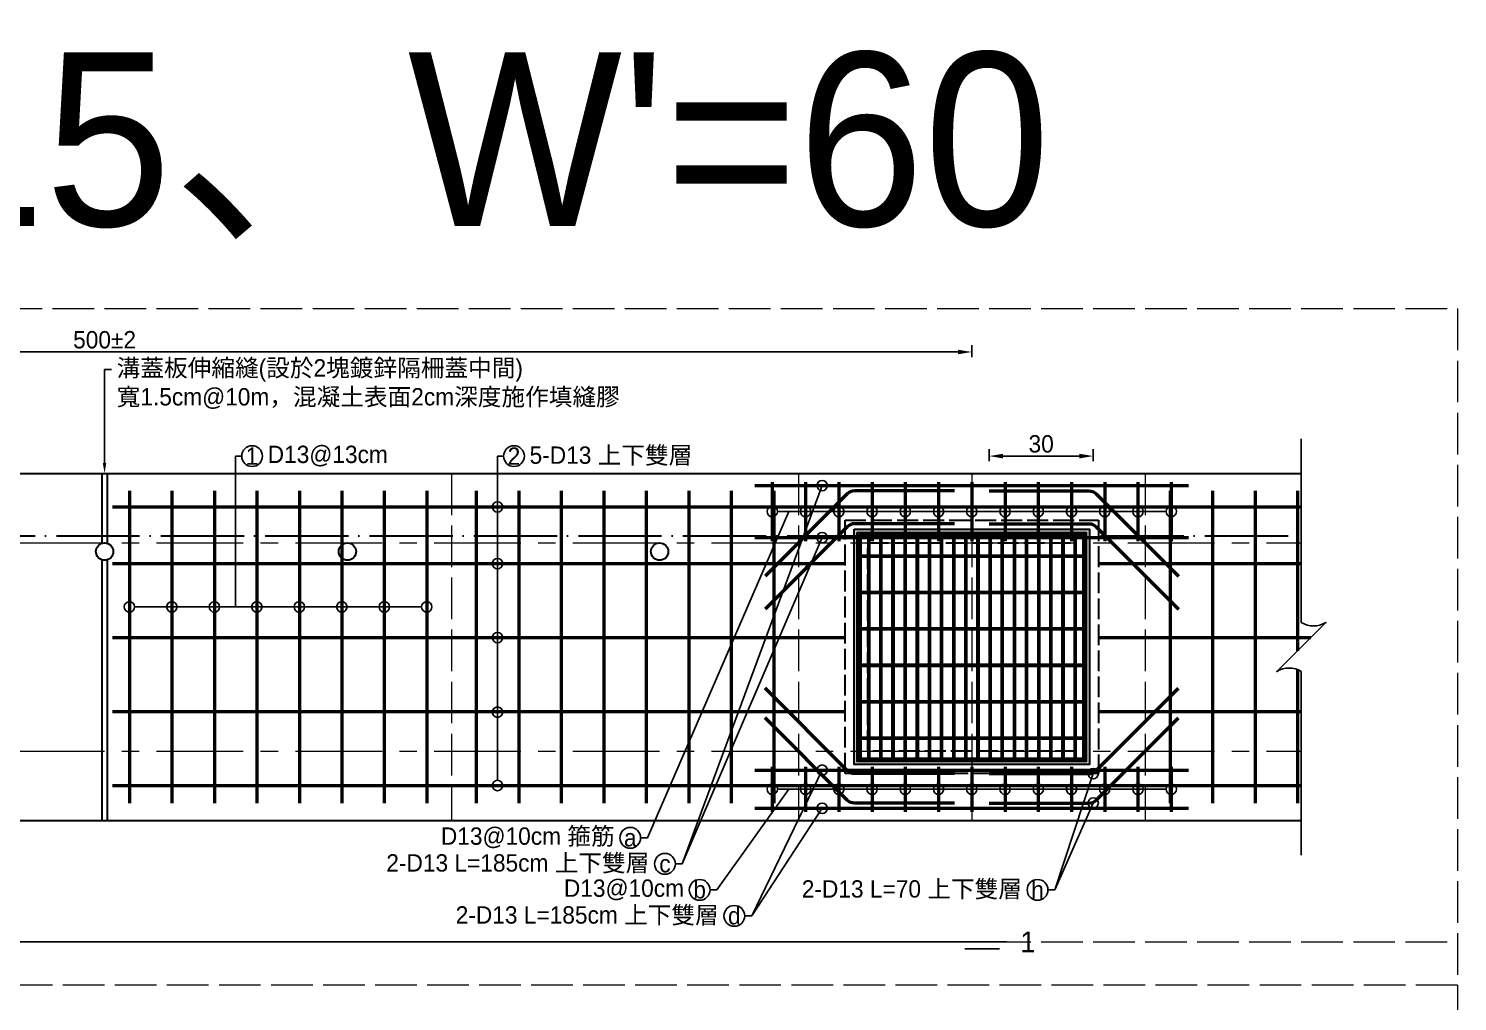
# Model space of a CAD drawing. Extents: x -2931 to 4779, y -2120 to 304.
# Drawn here: x -602.8 to -190.9, y -1657.1 to -1376.8 of the extents above; entities that cross this region are included whole.
import ezdxf
from ezdxf import colors
from ezdxf.entities.mleader import LeaderData, LeaderLine
from ezdxf.math import Vec2, Vec3

# ---------------------------------------------------------------- set-up
doc = ezdxf.new("R2010")
doc.units = 0
doc.header["$MEASUREMENT"] = 0
for name, pattern in [('ACAD_ISO02W100', [15, 12, -3]), ('ACAD_ISO04W100', [30, 24, -3, 0, -3]), ('CENTERX2', [4, 2.5, -0.5, 0.5, -0.5])]:
    doc.linetypes.add(name, pattern=pattern)
doc.layers.add('一、4.基本-隱藏', color=9, linetype='ACAD_ISO02W100', lineweight=20, plot=False)
doc.layers.add('三、3.文字-註解文字', color=2, linetype='Continuous')
for name, color, linetype, lineweight in [('二、1.繪圖-既有設施', 8, 'Continuous', 20), ('二、2.繪圖-施作項目', 181, 'Continuous', 30), ('二、5.繪圖-鋼筋', 60, 'Continuous', 50), ('二、6.繪圖-其他施作項目', 35, 'Continuous', 30)]:
    doc.layers.add(name, color=color, linetype=linetype, lineweight=lineweight)
doc.styles.add('次圖名(詳圖)', font='MS PGothic.ttf', dxfattribs={"height": 6})
doc.styles.add('註解文字', font='MS PGothic.ttf', dxfattribs={"height": 5})
doc.dimstyles.new('註解文字', dxfattribs={"dimtxt": 5, "dimasz": 4, "dimexe": 2, "dimexo": 2.5, "dimgap": 1, "dimtad": 2, "dimzin": 0, "dimdsep": 46, "dimtxsty": '註解文字', "dimcen": 0.1, "dimclrd": 256, "dimclre": 256, "dimclrt": 256, "dimadec": 0, "dimazin": 0, "dimtfac": 1, "dimtofl": 0, "dimtmove": 0, "dimatfit": 3, "dimfxl": 1.5, "dimfxlon": 1, "dimtolj": 1, "dimtzin": 0, "dimlwd": -1, "dimlwe": -1, "dimarcsym": 1})
pattern_1 = [(45, (-1766.2158, -1341.31), (-2.65165, 2.65165), []), (45, (-1765.332, -1341.31), (-2.65165, 2.65165), []), (45, (-1764.448, -1341.31), (-2.65165, 2.65165), []), (45, (-1763.564, -1341.31), (-2.65165, 2.65165), [])]

# ---------------------------------------------------------------- blocks, each defined once
blk = doc.blocks.new('_None')
blk = doc.blocks.new('_Small')
at = {"color": 0, "linetype": 'ByBlock', "lineweight": -2}
blk.add_circle((0, 0), 0.25, dxfattribs=at)
blk = doc.blocks.new('*D165')
at = {"layer": 'Defpoints', "color": 0, "transparency": 16777216}
for p in [(-830.85, -1469.96), (-830.85, -1514.96), (-330.85, -1514.96)]:
    blk.add_point(p, dxfattribs=at)
at = {"layer": '三、3.文字-註解文字', "transparency": 16777216}
for p, q in [((-830.85, -1471.46), (-830.85, -1467.96)), ((-334.85, -1469.96), (-826.85, -1469.96)), ((-330.85, -1471.46), (-330.85, -1467.96))]:
    blk.add_line(p, q, dxfattribs=at)
for points in [[(-826.85, -1469.3), (-826.85, -1470.63), (-830.85, -1469.96)], [(-334.85, -1469.3), (-334.85, -1470.63), (-330.85, -1469.96)]]:
    blk.add_solid(points, dxfattribs=at)
at = {"layer": '三、3.文字-註解文字', "transparency": 16777216, "insert": (-580.85, -1466.46), "char_height": 5, "attachment_point": 5, "style": '註解文字'}
blk.add_mtext('\\A1;500±2', dxfattribs=at)
blk = doc.blocks.new('*D159')
at = {"layer": 'Defpoints', "color": 0, "linetype": 'Continuous', "transparency": 16777216}
for p in [(-295.85, -1499.96), (-325.85, -1509.96), (-295.85, -1509.96)]:
    blk.add_point(p, dxfattribs=at)
at = {"layer": '三、3.文字-註解文字', "transparency": 16777216}
for p, q in [((-325.85, -1501.46), (-325.85, -1497.96)), ((-295.85, -1501.46), (-295.85, -1497.96)), ((-321.85, -1499.96), (-299.85, -1499.96))]:
    blk.add_line(p, q, dxfattribs=at)
at = {"layer": '三、3.文字-註解文字', "linetype": 'Continuous', "transparency": 16777216}
for points in [[(-321.85, -1499.3), (-321.85, -1500.63), (-325.85, -1499.96)], [(-299.85, -1499.3), (-299.85, -1500.63), (-295.85, -1499.96)]]:
    blk.add_solid(points, dxfattribs=at)
at = {"layer": '三、3.文字-註解文字', "linetype": 'Continuous', "transparency": 16777216, "insert": (-310.85, -1496.46), "char_height": 5, "attachment_point": 5, "style": '註解文字'}
blk.add_mtext('\\A1;30', dxfattribs=at)

msp = doc.modelspace()

# ---------------------------------------------------------------- hatches: boundary and pattern name
at = {"layer": '二、6.繪圖-其他施作項目'}
h = msp.add_hatch(color=256, dxfattribs=at)
h.dxf.hatch_style = 1
h.paths.add_polyline_path([(-364.755, -1588.864), (-296.955, -1588.864), (-296.955, -1521.064), (-364.755, -1521.064)])
h.paths.add_polyline_path([(-363.855, -1521.964), (-297.855, -1521.964), (-297.855, -1587.964), (-363.855, -1587.964)], flags=16)
h = msp.add_hatch(dxfattribs=at)
h.set_pattern_fill('ANSI34', color=256, scale=5)
h.set_pattern_definition(pattern_1)
h.paths.add_polyline_path([(-298.855, -1528.464), (-362.855, -1528.464), (-362.855, -1528.964), (-298.855, -1528.964)])
h = msp.add_hatch(dxfattribs=at)
h.set_pattern_fill('ANSI34', color=256, scale=5)
h.set_pattern_definition(pattern_1)
h.paths.add_polyline_path([(-298.855, -1538.964), (-362.855, -1538.964), (-362.855, -1539.464), (-298.855, -1539.464)])
h = msp.add_hatch(dxfattribs=at)
h.set_pattern_fill('ANSI34', color=256, scale=5)
h.set_pattern_definition(pattern_1)
h.paths.add_polyline_path([(-298.855, -1549.464), (-362.855, -1549.464), (-362.855, -1549.964), (-298.855, -1549.964)])
h = msp.add_hatch(dxfattribs=at)
h.set_pattern_fill('ANSI34', color=256, scale=5)
h.set_pattern_definition(pattern_1)
h.paths.add_polyline_path([(-298.855, -1559.964), (-362.855, -1559.964), (-362.855, -1560.464), (-298.855, -1560.464)])
h = msp.add_hatch(dxfattribs=at)
h.set_pattern_fill('ANSI34', color=256, scale=5)
h.set_pattern_definition(pattern_1)
h.paths.add_polyline_path([(-298.855, -1570.464), (-362.855, -1570.464), (-362.855, -1570.964), (-298.855, -1570.964)])
h = msp.add_hatch(dxfattribs=at)
h.set_pattern_fill('ANSI34', color=256, scale=5)
h.set_pattern_definition(pattern_1)
h.paths.add_polyline_path([(-298.855, -1580.964), (-362.855, -1580.964), (-362.855, -1581.464), (-298.855, -1581.464)])

# ---------------------------------------------------------------- linework, layer by layer
at = {"layer": '一、4.基本-隱藏'}
for points in [[(-970.855, -1457.464), (-190.855, -1457.464), (-190.855, -1964.464), (-970.855, -1964.464)], [(-970.855, -1457.464), (-190.855, -1457.464), (-190.855, -1652.464), (-970.855, -1652.464)]]:
    msp.add_lwpolyline(points, close=True, dxfattribs=at)
for points in [[(-480.855, -1504.964), (-480.855, -1604.964)], [(-380.855, -1504.964), (-380.855, -1604.964)], [(-330.855, -1504.964), (-330.855, -1604.964)], [(-280.855, -1504.964), (-280.855, -1604.964)], [(-970.855, -1639.964), (-190.855, -1639.964)]]:
    msp.add_lwpolyline(points, dxfattribs=at)
at = {"layer": '三、3.文字-註解文字'}
msp.add_lwpolyline([(-235.855, -1614.964), (-235.855, -1562.035, 0.2828427), (-242.926, -1562.035), (-228.784, -1547.893, -0.2828427), (-235.855, -1547.893), (-235.855, -1494.964)], format="xyb", dxfattribs=at)
at = {"layer": '三、3.文字-註解文字', "color": 144}
for points in [[(-274.855, -1515.964), (-386.855, -1515.964)], [(-274.855, -1595.964), (-386.855, -1595.964)]]:
    msp.add_lwpolyline(points, dxfattribs=at)
at = {"layer": '三、3.文字-註解文字'}
for points in [[(-572.205, -1543.415), (-489.465, -1543.415)], [(-840.855, -1639.964), (-320.855, -1639.964)], [(-322.855, -1641.964), (-332.855, -1641.964)]]:
    msp.add_lwpolyline(points, dxfattribs=at)
for centre, radius in [((-538.33, -1499.964), 3), ((-462.83, -1499.964), 3), ((-467.58, -1514.594), 1.5), ((-467.58, -1530.954), 1.5), ((-573.705, -1543.415), 1.5), ((-561.455, -1543.415), 1.5), ((-549.205, -1543.415), 1.5), ((-536.955, -1543.415), 1.5), ((-524.705, -1543.415), 1.5), ((-512.455, -1543.415), 1.5), ((-500.205, -1543.415), 1.5), ((-487.965, -1543.415), 1.5), ((-467.58, -1552.264), 1.5), ((-467.58, -1573.744), 1.5), ((-467.58, -1594.884), 1.5), ((-429.308, -1609.964), 3), ((-419.308, -1617.464), 3), ((-409.308, -1624.964), 3), ((-311.897, -1624.964), 3), ((-399.308, -1632.464), 3)]:
    msp.add_circle(centre, radius, dxfattribs=at)
at = {"layer": '三、3.文字-註解文字', "color": 144}
for centre in [(-388.355, -1515.964), (-378.772, -1515.964), (-369.188, -1515.964), (-359.605, -1515.964), (-350.022, -1515.964), (-340.438, -1515.964), (-330.855, -1515.964), (-321.272, -1515.964), (-311.688, -1515.964), (-302.105, -1515.964), (-292.522, -1515.964), (-282.938, -1515.964), (-273.355, -1515.964), (-388.355, -1595.964), (-378.772, -1595.964), (-369.188, -1595.964), (-359.605, -1595.964), (-350.022, -1595.964), (-340.438, -1595.964), (-330.855, -1595.964), (-321.272, -1595.964), (-311.688, -1595.964), (-302.105, -1595.964), (-292.522, -1595.964), (-282.938, -1595.964), (-273.355, -1595.964)]:
    msp.add_circle(centre, 1.5, dxfattribs=at)
at = {"layer": '二、1.繪圖-既有設施', "linetype": 'CENTERX2', "ltscale": 10}
for points in [[(-925.855, -1524.964), (-235.855, -1524.964)], [(-925.855, -1584.964), (-235.855, -1584.964)]]:
    msp.add_lwpolyline(points, dxfattribs=at)
at = {"layer": '二、2.繪圖-施作項目', "linetype": 'Continuous'}
for points in [[(-925.855, -1504.964), (-235.855, -1504.964)], [(-925.855, -1604.964), (-235.855, -1604.964)]]:
    msp.add_lwpolyline(points, dxfattribs=at)
at = {"layer": '二、2.繪圖-施作項目'}
for points in [[(-581.605, -1504.964), (-581.605, -1525.08)], [(-580.105, -1504.964), (-580.105, -1525.08)], [(-581.605, -1529.849), (-581.605, -1604.964)], [(-580.105, -1529.849), (-580.105, -1604.964)]]:
    msp.add_lwpolyline(points, dxfattribs=at)
at = {"layer": '二、2.繪圖-施作項目', "linetype": 'ACAD_ISO04W100'}
msp.add_lwpolyline([(-925.855, -1522.964), (-235.855, -1522.964)], dxfattribs=at)
at = {"layer": '二、5.繪圖-鋼筋'}
for points in [[(-388.355, -1507.464), (-388.355, -1524.464)], [(-378.772, -1507.464), (-378.772, -1524.464)], [(-369.188, -1507.464), (-369.188, -1524.464)], [(-359.605, -1507.464), (-359.605, -1524.464)], [(-350.022, -1507.464), (-350.022, -1524.464)], [(-340.438, -1507.464), (-340.438, -1524.464)], [(-330.855, -1507.464), (-330.855, -1524.464)], [(-321.272, -1507.464), (-321.272, -1524.464)], [(-311.688, -1507.464), (-311.688, -1524.464)], [(-302.105, -1507.464), (-302.105, -1524.464)], [(-292.522, -1507.464), (-292.522, -1524.464)], [(-282.938, -1507.464), (-282.938, -1524.464)], [(-273.355, -1507.464), (-273.355, -1524.464)], [(-393.355, -1508.464), (-268.355, -1508.464)], [(-393.355, -1523.464), (-268.355, -1523.464)], [(-388.355, -1589.464), (-388.355, -1602.464)], [(-378.772, -1589.464), (-378.772, -1602.464)], [(-369.188, -1589.464), (-369.188, -1602.464)], [(-359.605, -1589.464), (-359.605, -1602.464)], [(-350.022, -1589.464), (-350.022, -1602.464)], [(-340.438, -1589.464), (-340.438, -1602.464)], [(-330.855, -1589.464), (-330.855, -1602.464)], [(-321.272, -1589.464), (-321.272, -1602.464)], [(-311.688, -1589.464), (-311.688, -1602.464)], [(-302.105, -1589.464), (-302.105, -1602.464)], [(-292.522, -1589.464), (-292.522, -1602.464)], [(-282.938, -1589.464), (-282.938, -1602.464)], [(-273.355, -1589.464), (-273.355, -1602.464)], [(-393.355, -1590.464), (-268.355, -1590.464)], [(-393.355, -1601.464), (-268.355, -1601.464)]]:
    msp.add_lwpolyline(points, dxfattribs=at)
at = {"layer": '二、5.繪圖-鋼筋', "linetype": 'Continuous'}
for points in [[(-573.705, -1510.014), (-573.705, -1599.964)], [(-561.455, -1510.014), (-561.455, -1599.964)], [(-549.205, -1510.014), (-549.205, -1599.964)], [(-536.955, -1510.014), (-536.955, -1599.964)], [(-524.705, -1510.014), (-524.705, -1599.964)], [(-512.455, -1510.014), (-512.455, -1599.964)], [(-500.205, -1510.014), (-500.205, -1599.964)], [(-487.965, -1510.014), (-487.965, -1599.964)], [(-473.705, -1510.014), (-473.705, -1599.964)], [(-461.455, -1510.014), (-461.455, -1599.964)], [(-449.205, -1510.014), (-449.205, -1599.964)], [(-436.955, -1510.014), (-436.955, -1599.964)], [(-424.705, -1510.014), (-424.705, -1599.964)], [(-412.455, -1510.014), (-412.455, -1599.964)], [(-400.205, -1510.014), (-400.205, -1599.964)], [(-387.965, -1510.014), (-387.965, -1599.964)], [(-273.705, -1510.014), (-273.705, -1599.964)], [(-261.455, -1510.014), (-261.455, -1599.964)], [(-249.205, -1510.014), (-249.205, -1599.964)], [(-236.955, -1510.014), (-236.955, -1556.064)], [(-578.605, -1514.594), (-235.855, -1514.594)], [(-578.605, -1530.954), (-367.355, -1530.954)], [(-294.355, -1530.954), (-235.855, -1530.954)], [(-578.605, -1552.264), (-367.355, -1552.264)], [(-294.355, -1552.264), (-233.155, -1552.264)], [(-236.955, -1561.49), (-236.955, -1599.964)], [(-578.605, -1573.574), (-367.355, -1573.574)], [(-294.355, -1573.574), (-235.855, -1573.574)], [(-578.605, -1594.884), (-235.855, -1594.884)]]:
    msp.add_lwpolyline(points, dxfattribs=at)
at = {"layer": '二、5.繪圖-鋼筋'}
for points in [[(-335.855, -1509.964), (-364.612, -1509.964, 0.1989124), (-366.734, -1510.843), (-390.435, -1534.544)], [(-325.855, -1509.964), (-297.098, -1509.964, -0.1989124), (-294.976, -1510.843), (-271.275, -1534.544)], [(-335.855, -1519.464), (-364.612, -1519.464, 0.1989124), (-366.734, -1520.343), (-390.435, -1544.044)], [(-325.855, -1519.464), (-297.098, -1519.464, -0.1989124), (-294.976, -1520.343), (-271.275, -1544.044)], [(-335.855, -1591.464), (-364.612, -1591.464, -0.1989124), (-366.734, -1590.586), (-390.435, -1566.884)], [(-325.855, -1591.464), (-297.098, -1591.464, 0.1989124), (-294.976, -1590.586), (-271.275, -1566.884)], [(-335.855, -1599.964), (-364.612, -1599.964, -0.1989124), (-366.734, -1599.086), (-390.435, -1575.384)], [(-325.855, -1599.964), (-297.098, -1599.964, 0.1989124), (-294.976, -1599.086), (-271.275, -1575.384)]]:
    msp.add_lwpolyline(points, format="xyb", dxfattribs=at)
at = {"layer": '二、6.繪圖-其他施作項目', "linetype": 'ACAD_ISO02W100', "ltscale": 0.5}
for points in [[(-367.355, -1518.464), (-294.355, -1518.464), (-294.355, -1591.464), (-367.355, -1591.464)], [(-360.855, -1524.964), (-300.855, -1524.964), (-300.855, -1584.964), (-360.855, -1584.964)]]:
    msp.add_lwpolyline(points, close=True, dxfattribs=at)
at = {"layer": '二、6.繪圖-其他施作項目'}
for points in [[(-364.755, -1521.064), (-296.955, -1521.064), (-296.955, -1588.864), (-364.755, -1588.864)], [(-363.855, -1521.964), (-297.855, -1521.964), (-297.855, -1587.964), (-363.855, -1587.964)], [(-363.355, -1522.464), (-298.355, -1522.464), (-298.355, -1587.464), (-363.355, -1587.464)]]:
    msp.add_lwpolyline(points, close=True, dxfattribs=at)
for points in [[(-363.355, -1522.464), (-298.355, -1522.464)], [(-363.355, -1522.464), (-363.355, -1587.464)], [(-362.855, -1522.464), (-362.855, -1587.464)], [(-362.855, -1522.964), (-298.855, -1522.964)], [(-360.855, -1522.964), (-360.855, -1528.464)], [(-360.355, -1522.964), (-360.355, -1528.464)], [(-357.355, -1522.964), (-357.355, -1528.464)], [(-356.855, -1522.964), (-356.855, -1528.464)], [(-353.855, -1522.964), (-353.855, -1528.464)], [(-353.355, -1522.964), (-353.355, -1528.464)], [(-350.355, -1522.964), (-350.355, -1528.464)], [(-349.855, -1522.964), (-349.855, -1528.464)], [(-346.855, -1522.964), (-346.855, -1528.464)], [(-346.355, -1522.964), (-346.355, -1528.464)], [(-343.355, -1522.964), (-343.355, -1528.464)], [(-342.855, -1522.964), (-342.855, -1528.464)], [(-339.855, -1522.964), (-339.855, -1528.464)], [(-339.355, -1522.964), (-339.355, -1528.464)], [(-336.355, -1522.964), (-336.355, -1528.464)], [(-335.855, -1522.964), (-335.855, -1528.464)], [(-332.855, -1522.964), (-332.855, -1528.464)], [(-332.355, -1522.964), (-332.355, -1528.464)], [(-329.355, -1522.964), (-329.355, -1528.464)], [(-328.855, -1522.964), (-328.855, -1528.464)], [(-325.855, -1522.964), (-325.855, -1528.464)], [(-325.355, -1522.964), (-325.355, -1528.464)], [(-322.355, -1522.964), (-322.355, -1528.464)], [(-321.855, -1522.964), (-321.855, -1528.464)], [(-318.855, -1522.964), (-318.855, -1528.464)], [(-318.355, -1522.964), (-318.355, -1528.464)], [(-315.355, -1522.964), (-315.355, -1528.464)], [(-314.855, -1522.964), (-314.855, -1528.464)], [(-311.855, -1522.964), (-311.855, -1528.464)], [(-311.355, -1522.964), (-311.355, -1528.464)], [(-308.355, -1522.964), (-308.355, -1528.464)], [(-307.855, -1522.964), (-307.855, -1528.464)], [(-304.855, -1522.964), (-304.855, -1528.464)], [(-304.355, -1522.964), (-304.355, -1528.464)], [(-301.355, -1522.964), (-301.355, -1528.464)], [(-300.855, -1522.964), (-300.855, -1528.464)], [(-298.855, -1522.464), (-298.855, -1587.464)], [(-298.355, -1522.464), (-298.355, -1587.464)], [(-362.855, -1528.464), (-298.855, -1528.464)], [(-362.855, -1528.964), (-298.855, -1528.964)], [(-360.855, -1528.964), (-360.855, -1538.964)], [(-360.355, -1528.964), (-360.355, -1538.964)], [(-357.355, -1528.964), (-357.355, -1538.964)], [(-356.855, -1528.964), (-356.855, -1538.964)], [(-353.855, -1528.964), (-353.855, -1538.964)], [(-353.355, -1528.964), (-353.355, -1538.964)], [(-350.355, -1528.964), (-350.355, -1538.964)], [(-349.855, -1528.964), (-349.855, -1538.964)], [(-346.855, -1528.964), (-346.855, -1538.964)], [(-346.355, -1528.964), (-346.355, -1538.964)], [(-343.355, -1528.964), (-343.355, -1538.964)], [(-342.855, -1528.964), (-342.855, -1538.964)], [(-339.855, -1528.964), (-339.855, -1538.964)], [(-339.355, -1528.964), (-339.355, -1538.964)], [(-336.355, -1528.964), (-336.355, -1538.964)], [(-335.855, -1528.964), (-335.855, -1538.964)], [(-332.855, -1528.964), (-332.855, -1538.964)], [(-332.355, -1528.964), (-332.355, -1538.964)], [(-329.355, -1528.964), (-329.355, -1538.964)], [(-328.855, -1528.964), (-328.855, -1538.964)], [(-325.855, -1528.964), (-325.855, -1538.964)], [(-325.355, -1528.964), (-325.355, -1538.964)], [(-322.355, -1528.964), (-322.355, -1538.964)], [(-321.855, -1528.964), (-321.855, -1538.964)], [(-318.855, -1528.964), (-318.855, -1538.964)], [(-318.355, -1528.964), (-318.355, -1538.964)], [(-315.355, -1528.964), (-315.355, -1538.964)], [(-314.855, -1528.964), (-314.855, -1538.964)], [(-311.855, -1528.964), (-311.855, -1538.964)], [(-311.355, -1528.964), (-311.355, -1538.964)], [(-308.355, -1528.964), (-308.355, -1538.964)], [(-307.855, -1528.964), (-307.855, -1538.964)], [(-304.855, -1528.964), (-304.855, -1538.964)], [(-304.355, -1528.964), (-304.355, -1538.964)], [(-301.355, -1528.964), (-301.355, -1538.964)], [(-300.855, -1528.964), (-300.855, -1538.964)], [(-362.855, -1538.964), (-298.855, -1538.964)], [(-362.855, -1539.464), (-298.855, -1539.464)], [(-360.855, -1539.464), (-360.855, -1549.464)], [(-360.355, -1539.464), (-360.355, -1549.464)], [(-357.355, -1539.464), (-357.355, -1549.464)], [(-356.855, -1539.464), (-356.855, -1549.464)], [(-353.855, -1539.464), (-353.855, -1549.464)], [(-353.355, -1539.464), (-353.355, -1549.464)], [(-350.355, -1539.464), (-350.355, -1549.464)], [(-349.855, -1539.464), (-349.855, -1549.464)], [(-346.855, -1539.464), (-346.855, -1549.464)], [(-346.355, -1539.464), (-346.355, -1549.464)], [(-343.355, -1539.464), (-343.355, -1549.464)], [(-342.855, -1539.464), (-342.855, -1549.464)], [(-339.855, -1539.464), (-339.855, -1549.464)], [(-339.355, -1539.464), (-339.355, -1549.464)], [(-336.355, -1539.464), (-336.355, -1549.464)], [(-335.855, -1539.464), (-335.855, -1549.464)], [(-332.855, -1539.464), (-332.855, -1549.464)], [(-332.355, -1539.464), (-332.355, -1549.464)], [(-329.355, -1539.464), (-329.355, -1549.464)], [(-328.855, -1539.464), (-328.855, -1549.464)], [(-325.855, -1539.464), (-325.855, -1549.464)], [(-325.355, -1539.464), (-325.355, -1549.464)], [(-322.355, -1539.464), (-322.355, -1549.464)], [(-321.855, -1539.464), (-321.855, -1549.464)], [(-318.855, -1539.464), (-318.855, -1549.464)], [(-318.355, -1539.464), (-318.355, -1549.464)], [(-315.355, -1539.464), (-315.355, -1549.464)], [(-314.855, -1539.464), (-314.855, -1549.464)], [(-311.855, -1539.464), (-311.855, -1549.464)], [(-311.355, -1539.464), (-311.355, -1549.464)], [(-308.355, -1539.464), (-308.355, -1549.464)], [(-307.855, -1539.464), (-307.855, -1549.464)], [(-304.855, -1539.464), (-304.855, -1549.464)], [(-304.355, -1539.464), (-304.355, -1549.464)], [(-301.355, -1539.464), (-301.355, -1549.464)], [(-300.855, -1539.464), (-300.855, -1549.464)], [(-362.855, -1549.464), (-298.855, -1549.464)], [(-362.855, -1549.964), (-298.855, -1549.964)], [(-360.855, -1549.964), (-360.855, -1559.964)], [(-360.355, -1549.964), (-360.355, -1559.964)], [(-357.355, -1549.964), (-357.355, -1559.964)], [(-356.855, -1549.964), (-356.855, -1559.964)], [(-353.855, -1549.964), (-353.855, -1559.964)], [(-353.355, -1549.964), (-353.355, -1559.964)], [(-350.355, -1549.964), (-350.355, -1559.964)], [(-349.855, -1549.964), (-349.855, -1559.964)], [(-346.855, -1549.964), (-346.855, -1559.964)], [(-346.355, -1549.964), (-346.355, -1559.964)], [(-343.355, -1549.964), (-343.355, -1559.964)], [(-342.855, -1549.964), (-342.855, -1559.964)], [(-339.855, -1549.964), (-339.855, -1559.964)], [(-339.355, -1549.964), (-339.355, -1559.964)], [(-336.355, -1549.964), (-336.355, -1559.964)], [(-335.855, -1549.964), (-335.855, -1559.964)], [(-332.855, -1549.964), (-332.855, -1559.964)], [(-332.355, -1549.964), (-332.355, -1559.964)], [(-329.355, -1549.964), (-329.355, -1559.964)], [(-328.855, -1549.964), (-328.855, -1559.964)], [(-325.855, -1549.964), (-325.855, -1559.964)], [(-325.355, -1549.964), (-325.355, -1559.964)], [(-322.355, -1549.964), (-322.355, -1559.964)], [(-321.855, -1549.964), (-321.855, -1559.964)], [(-318.855, -1549.964), (-318.855, -1559.964)], [(-318.355, -1549.964), (-318.355, -1559.964)], [(-315.355, -1549.964), (-315.355, -1559.964)], [(-314.855, -1549.964), (-314.855, -1559.964)], [(-311.855, -1549.964), (-311.855, -1559.964)], [(-311.355, -1549.964), (-311.355, -1559.964)], [(-308.355, -1549.964), (-308.355, -1559.964)], [(-307.855, -1549.964), (-307.855, -1559.964)], [(-304.855, -1549.964), (-304.855, -1559.964)], [(-304.355, -1549.964), (-304.355, -1559.964)], [(-301.355, -1549.964), (-301.355, -1559.964)], [(-300.855, -1549.964), (-300.855, -1559.964)], [(-362.855, -1559.964), (-298.855, -1559.964)], [(-362.855, -1560.464), (-298.855, -1560.464)], [(-360.855, -1560.464), (-360.855, -1570.464)], [(-360.355, -1560.464), (-360.355, -1570.464)], [(-357.355, -1560.464), (-357.355, -1570.464)], [(-356.855, -1560.464), (-356.855, -1570.464)], [(-353.855, -1560.464), (-353.855, -1570.464)], [(-353.355, -1560.464), (-353.355, -1570.464)], [(-350.355, -1560.464), (-350.355, -1570.464)], [(-349.855, -1560.464), (-349.855, -1570.464)], [(-346.855, -1560.464), (-346.855, -1570.464)], [(-346.355, -1560.464), (-346.355, -1570.464)], [(-343.355, -1560.464), (-343.355, -1570.464)], [(-342.855, -1560.464), (-342.855, -1570.464)], [(-339.855, -1560.464), (-339.855, -1570.464)], [(-339.355, -1560.464), (-339.355, -1570.464)], [(-336.355, -1560.464), (-336.355, -1570.464)], [(-335.855, -1560.464), (-335.855, -1570.464)], [(-332.855, -1560.464), (-332.855, -1570.464)], [(-332.355, -1560.464), (-332.355, -1570.464)], [(-329.355, -1560.464), (-329.355, -1570.464)], [(-328.855, -1560.464), (-328.855, -1570.464)], [(-325.855, -1560.464), (-325.855, -1570.464)], [(-325.355, -1560.464), (-325.355, -1570.464)], [(-322.355, -1560.464), (-322.355, -1570.464)], [(-321.855, -1560.464), (-321.855, -1570.464)], [(-318.855, -1560.464), (-318.855, -1570.464)], [(-318.355, -1560.464), (-318.355, -1570.464)], [(-315.355, -1560.464), (-315.355, -1570.464)], [(-314.855, -1560.464), (-314.855, -1570.464)], [(-311.855, -1560.464), (-311.855, -1570.464)], [(-311.355, -1560.464), (-311.355, -1570.464)], [(-308.355, -1560.464), (-308.355, -1570.464)], [(-307.855, -1560.464), (-307.855, -1570.464)], [(-304.855, -1560.464), (-304.855, -1570.464)], [(-304.355, -1560.464), (-304.355, -1570.464)], [(-301.355, -1560.464), (-301.355, -1570.464)], [(-300.855, -1560.464), (-300.855, -1570.464)], [(-362.855, -1570.464), (-298.855, -1570.464)], [(-362.855, -1570.964), (-298.855, -1570.964)], [(-360.855, -1570.964), (-360.855, -1580.964)], [(-360.355, -1570.964), (-360.355, -1580.964)], [(-357.355, -1570.964), (-357.355, -1580.964)], [(-356.855, -1570.964), (-356.855, -1580.964)], [(-353.855, -1570.964), (-353.855, -1580.964)], [(-353.355, -1570.964), (-353.355, -1580.964)], [(-350.355, -1570.964), (-350.355, -1580.964)], [(-349.855, -1570.964), (-349.855, -1580.964)], [(-346.855, -1570.964), (-346.855, -1580.964)], [(-346.355, -1570.964), (-346.355, -1580.964)], [(-343.355, -1570.964), (-343.355, -1580.964)], [(-342.855, -1570.964), (-342.855, -1580.964)], [(-339.855, -1570.964), (-339.855, -1580.964)], [(-339.355, -1570.964), (-339.355, -1580.964)], [(-336.355, -1570.964), (-336.355, -1580.964)], [(-335.855, -1570.964), (-335.855, -1580.964)], [(-332.855, -1570.964), (-332.855, -1580.964)], [(-332.355, -1570.964), (-332.355, -1580.964)], [(-329.355, -1570.964), (-329.355, -1580.964)], [(-328.855, -1570.964), (-328.855, -1580.964)], [(-325.855, -1570.964), (-325.855, -1580.964)], [(-325.355, -1570.964), (-325.355, -1580.964)], [(-322.355, -1570.964), (-322.355, -1580.964)], [(-321.855, -1570.964), (-321.855, -1580.964)], [(-318.855, -1570.964), (-318.855, -1580.964)], [(-318.355, -1570.964), (-318.355, -1580.964)], [(-315.355, -1570.964), (-315.355, -1580.964)], [(-314.855, -1570.964), (-314.855, -1580.964)], [(-311.855, -1570.964), (-311.855, -1580.964)], [(-311.355, -1570.964), (-311.355, -1580.964)], [(-308.355, -1570.964), (-308.355, -1580.964)], [(-307.855, -1570.964), (-307.855, -1580.964)], [(-304.855, -1570.964), (-304.855, -1580.964)], [(-304.355, -1570.964), (-304.355, -1580.964)], [(-301.355, -1570.964), (-301.355, -1580.964)], [(-300.855, -1570.964), (-300.855, -1580.964)], [(-362.855, -1580.964), (-298.855, -1580.964)], [(-362.855, -1581.464), (-298.855, -1581.464)], [(-360.855, -1581.464), (-360.855, -1586.964)], [(-360.355, -1581.464), (-360.355, -1586.964)], [(-357.355, -1581.464), (-357.355, -1586.964)], [(-356.855, -1581.464), (-356.855, -1586.964)], [(-353.855, -1581.464), (-353.855, -1586.964)], [(-353.355, -1581.464), (-353.355, -1586.964)], [(-350.355, -1581.464), (-350.355, -1586.964)], [(-349.855, -1581.464), (-349.855, -1586.964)], [(-346.855, -1581.464), (-346.855, -1586.964)], [(-346.355, -1581.464), (-346.355, -1586.964)], [(-343.355, -1581.464), (-343.355, -1586.964)], [(-342.855, -1581.464), (-342.855, -1586.964)], [(-339.855, -1581.464), (-339.855, -1586.964)], [(-339.355, -1581.464), (-339.355, -1586.964)], [(-336.355, -1581.464), (-336.355, -1586.964)], [(-335.855, -1581.464), (-335.855, -1586.964)], [(-332.855, -1581.464), (-332.855, -1586.964)], [(-332.355, -1581.464), (-332.355, -1586.964)], [(-329.355, -1581.464), (-329.355, -1586.964)], [(-328.855, -1581.464), (-328.855, -1586.964)], [(-325.855, -1581.464), (-325.855, -1586.964)], [(-325.355, -1581.464), (-325.355, -1586.964)], [(-322.355, -1581.464), (-322.355, -1586.964)], [(-321.855, -1581.464), (-321.855, -1586.964)], [(-318.855, -1581.464), (-318.855, -1586.964)], [(-318.355, -1581.464), (-318.355, -1586.964)], [(-315.355, -1581.464), (-315.355, -1586.964)], [(-314.855, -1581.464), (-314.855, -1586.964)], [(-311.855, -1581.464), (-311.855, -1586.964)], [(-311.355, -1581.464), (-311.355, -1586.964)], [(-308.355, -1581.464), (-308.355, -1586.964)], [(-307.855, -1581.464), (-307.855, -1586.964)], [(-304.855, -1581.464), (-304.855, -1586.964)], [(-304.355, -1581.464), (-304.355, -1586.964)], [(-301.355, -1581.464), (-301.355, -1586.964)], [(-300.855, -1581.464), (-300.855, -1586.964)], [(-363.355, -1587.464), (-298.355, -1587.464)], [(-362.855, -1586.964), (-298.855, -1586.964)]]:
    msp.add_lwpolyline(points, dxfattribs=at)
for centre in [(-580.855, -1527.464), (-510.855, -1527.464), (-420.855, -1527.464)]:
    msp.add_circle(centre, 2.5, dxfattribs=at)

# ---------------------------------------------------------------- texts
at = {"layer": '三、3.文字-註解文字'}
for s, width, gutter_width, insert, char_height, attachment_point, style in [("{\\fMS PGothic|b0|i0|c128|p34;L型  T=15、W}'{\\fMS PGothic|b0|i0|c128|p34;=}6{\\fMS PGothic|b0|i0|c128|p34;0}", 618.7081, 25, (-580.855, -1437.464), 50, 8, '註解文字'), ('1', 8.38231, 30, (-538.33, -1499.964), 5, 5, '註解文字'), ('{\\fMS PGothic|b0|i0|c128|p34;D13@1}3{\\fMS PGothic|b0|i0|c128|p34;cm}', 15.95159, 30, (-533.83, -1499.964), 5, 4, '註解文字'), ('2', 8.38231, 30, (-462.83, -1499.964), 5, 5, '註解文字'), ('{\\fMS PGothic|b0|i0|c128|p34;5-D13 上下雙層}', 79.33302, 30, (-458.33, -1499.964), 5, 4, '註解文字'), ('{\\fMS PGothic|b0|i0|c128|p34;D13@10cm }箍筋', 52.2589, 30, (-433.808, -1609.964), 5, 6, '註解文字'), ('a', 8.38231, 30, (-429.308, -1609.964), 5, 5, '註解文字'), ('{\\fMS PGothic|b0|i0|c128|p34;2-D13 L=1}8{\\fMS PGothic|b0|i0|c128|p34;5cm }上下雙{\\fMS PGothic|b0|i0|c128|p34;層}', 79.98335, 30, (-423.808, -1617.464), 5, 6, '註解文字'), ('c', 8.38231, 30, (-419.308, -1617.464), 5, 5, '註解文字'), ('D13@10cm', 78.12323, 30, (-413.808, -1624.964), 5, 6, '註解文字'), ('b', 8.38231, 30, (-409.308, -1624.964), 5, 5, '註解文字'), ('{\\fMS PGothic|b0|i0|c128|p34;2-D13 L=70 }上下雙{\\fMS PGothic|b0|i0|c128|p34;層}', 66.81956, 30, (-316.397, -1624.964), 5, 6, '註解文字'), ('h', 8.38231, 30, (-311.897, -1624.964), 5, 5, '註解文字'), ('{\\fMS PGothic|b0|i0|c128|p34;2-D13 L=1}8{\\fMS PGothic|b0|i0|c128|p34;5cm }上下雙{\\fMS PGothic|b0|i0|c128|p34;層}', 80.41259, 30, (-403.808, -1632.464), 5, 6, '註解文字'), ('d', 8.38231, 30, (-399.308, -1632.464), 5, 5, '註解文字'), ('1', 3, 15, (-316.855, -1639.964), 6, 4, '次圖名(詳圖)')]:
    msp.add_mtext_dynamic_manual_height_columns(s, width=width, gutter_width=gutter_width, heights=[0], dxfattribs=dict(at, insert=insert, char_height=char_height, attachment_point=attachment_point, style=style))

# ---------------------------------------------------------------- dimensions: what is measured, and where the dimension line sits
dim = msp.add_linear_dim(base=(-830.855, -1469.964), p1=(-330.855, -1514.964), p2=(-830.855, -1514.964), text='500±2', dimstyle='註解文字', dxfattribs=at)
dim.commit()
dim.dimension.update_dxf_attribs({"geometry": '*D165', "text_midpoint": (-580.855, -1466.464)})
at = {"layer": '三、3.文字-註解文字', "linetype": 'Continuous'}
dim = msp.add_linear_dim(base=(-295.855, -1499.964), p1=(-325.855, -1509.964), p2=(-295.855, -1509.964), text='30', dimstyle='註解文字', dxfattribs=at)
dim.commit()
dim.dimension.update_dxf_attribs({"geometry": '*D159', "text_midpoint": (-310.855, -1496.464)})

# ---------------------------------------------------------------- leaders
at = {"layer": '三、3.文字-註解文字'}
ml = msp.add_multileader_mtext('Standard', dxfattribs=at)
ml.set_content('{\\fMS PGothic|b0|i0|c128|p34;溝蓋板伸縮縫(設於2塊鍍鋅隔柵蓋中間)}\\P{\\fMS PGothic|b0|i0|c128|p34;寬1.5cm@10m，混凝土表面2cm深度施作填縫膠}', color=256, style='註解文字')
ml.set_leader_properties(color=144, linetype='ByLayer', lineweight=-1)
ml.build(insert=Vec2(0, 0))
ml.multileader.update_dxf_attribs({"dogleg_length": 2, "arrow_head_size": 3})
ctx = ml.context
ctx.base_point, ctx.char_height, ctx.arrow_head_size, ctx.landing_gap_size, ctx.plane_origin = Vec3(-578.855, -1474.964), 5, 3, 1.5, Vec3(-580.855, -1509.964)
notes = []
notes.append((ctx, [(1, (1, 1, 0), (-580.855, -1474.964), (1, 0), 2, [(0, [(-580.855, -1504.964)], 0, [])])]))
ctx.mtext.insert, ctx.mtext.width, ctx.mtext.flow_direction = Vec3(-577.355, -1472.038), 178.42764, 5
ml = msp.add_multileader_mtext('Standard', dxfattribs=at)
ml.set_content('{\\fMS PGothic|b0|i0|c128|p34; }', color=256, style='註解文字')
ml.set_leader_properties(color=144, linetype='ByLayer', lineweight=-1)
ml.set_arrow_properties(name='NONE')
ml.build(insert=Vec2(0, 0))
ml.multileader.update_dxf_attribs({"dogleg_length": 1.75, "arrow_head_size": 3})
ctx = ml.context
ctx.base_point, ctx.char_height, ctx.arrow_head_size, ctx.landing_gap_size, ctx.plane_origin = Vec3(-541.33, -1499.964), 3, 3, 3, Vec3(-571.976, -1542.226)
notes.append((ctx, [(0, (1, 1, 0), (-543.08, -1499.964), (1, 0), 1.75, [(0, [(-543.08, -1543.415)], 0, [])])]))
ctx.mtext.insert, ctx.mtext.flow_direction = Vec3(-538.33, -1498.464), 5
ml = msp.add_multileader_mtext('Standard', dxfattribs=at)
ml.set_content('{\\fMS PGothic|b0|i0|c128|p34; }', color=256, style='註解文字')
ml.set_leader_properties(color=144, linetype='ByLayer', lineweight=-1)
ml.set_arrow_properties(name='NONE')
ml.build(insert=Vec2(0, 0))
ml.multileader.update_dxf_attribs({"dogleg_length": 1.75, "arrow_head_size": 3})
ctx = ml.context
ctx.base_point, ctx.char_height, ctx.arrow_head_size, ctx.landing_gap_size, ctx.plane_origin = Vec3(-465.83, -1499.964), 3, 3, 3, Vec3(-496.476, -1549.726)
notes.append((ctx, [(0, (1, 1, 0), (-467.58, -1499.964), (1, 0), 1.75, [(0, [(-467.58, -1593.384)], 0, [])])]))
ctx.mtext.insert, ctx.mtext.flow_direction = Vec3(-462.83, -1498.464), 5
ml = msp.add_multileader_mtext('Standard', dxfattribs=at)
ml.set_content(' ', color=256, style='註解文字')
ml.set_leader_properties(color=144, linetype='ByLayer', lineweight=-1)
ml.set_arrow_properties(name='SMALL')
ml.build(insert=Vec2(0, 0))
ml.multileader.update_dxf_attribs({"dogleg_length": 2, "arrow_head_size": 6})
ctx = ml.context
ctx.base_point, ctx.char_height, ctx.arrow_head_size, ctx.landing_gap_size, ctx.plane_origin = Vec3(-424.524, -1617.464), 5, 6, 3, Vec3(-396.583, -1579.978)
ctx.text_align_type = 2
notes.append((ctx, [(1, (1, 1, 0), (-414.308, -1617.464), (-1, 0), 2, [(0, [(-373.98, -1508.464)], 0, [])])]))
ctx.mtext.insert, ctx.mtext.alignment, ctx.mtext.flow_direction = Vec3(-419.308, -1614.964), 3, 5
ml = msp.add_multileader_mtext('Standard', dxfattribs=at)
ml.set_content(' ', color=256, style='註解文字')
ml.set_leader_properties(color=144, linetype='ByLayer', lineweight=-1)
ml.set_arrow_properties(name='NONE')
ml.build(insert=Vec2(0, 0))
ml.multileader.update_dxf_attribs({"dogleg_length": 2, "arrow_head_size": 3})
ctx = ml.context
ctx.base_point, ctx.char_height, ctx.arrow_head_size, ctx.landing_gap_size, ctx.plane_origin = Vec3(-434.524, -1609.964), 5, 3, 3, Vec3(-406.167, -1592.478)
ctx.text_align_type = 2
notes.append((ctx, [(1, (1, 1, 0), (-424.308, -1609.964), (-1, 0), 2, [(0, [(-383.563, -1515.964)], 0, [])])]))
ctx.mtext.insert, ctx.mtext.alignment, ctx.mtext.flow_direction = Vec3(-429.308, -1607.464), 3, 5
ml = msp.add_multileader_mtext('Standard', dxfattribs=at)
ml.set_content('{\\fMS PGothic|b0|i0|c128|p34; }', color=256, style='註解文字')
ml.set_leader_properties(color=144, linetype='ByLayer', lineweight=-1)
ml.set_arrow_properties(name='SMALL')
ml.build(insert=Vec2(0, 0))
ml.multileader.update_dxf_attribs({"dogleg_length": 2, "arrow_head_size": 6})
ctx = ml.context
ctx.base_point, ctx.char_height, ctx.arrow_head_size, ctx.landing_gap_size, ctx.plane_origin = Vec3(-424.524, -1617.464), 5, 6, 3, Vec3(-396.583, -1594.978)
ctx.text_align_type = 2
notes.append((ctx, [(1, (1, 1, 0), (-414.308, -1617.464), (-1, 0), 2, [(0, [(-373.98, -1523.464)], 0, [])])]))
ctx.mtext.insert, ctx.mtext.alignment, ctx.mtext.flow_direction = Vec3(-419.308, -1614.964), 3, 5
ml = msp.add_multileader_mtext('Standard', dxfattribs=at)
ml.set_content(' ', color=256, style='註解文字')
ml.set_leader_properties(color=144, linetype='ByLayer', lineweight=-1)
ml.set_arrow_properties(name='SMALL')
ml.build(insert=Vec2(0, 0))
ml.multileader.update_dxf_attribs({"dogleg_length": 2, "arrow_head_size": 6})
ctx = ml.context
ctx.base_point, ctx.char_height, ctx.arrow_head_size, ctx.landing_gap_size, ctx.plane_origin = Vec3(-404.524, -1632.464), 5, 6, 3, Vec3(-398.667, -1631.978)
ctx.text_align_type = 2
notes.append((ctx, [(1, (1, 1, 0), (-394.308, -1632.464), (-1, 0), 2, [(0, [(-373.98, -1590.464)], 0, [])])]))
ctx.mtext.insert, ctx.mtext.alignment, ctx.mtext.flow_direction = Vec3(-399.308, -1629.964), 3, 5
ml = msp.add_multileader_mtext('Standard', dxfattribs=at)
ml.set_content(' ', color=256, style='註解文字')
ml.set_leader_properties(color=144, linetype='ByLayer', lineweight=-1)
ml.set_arrow_properties(name='SMALL')
ml.build(insert=Vec2(0, 0))
ml.multileader.update_dxf_attribs({"dogleg_length": 2, "arrow_head_size": 6})
ctx = ml.context
ctx.base_point, ctx.char_height, ctx.arrow_head_size, ctx.landing_gap_size, ctx.plane_origin = Vec3(-317.113, -1624.964), 5, 6, 3, Vec3(-318.458, -1625.478)
ctx.text_align_type = 2
notes.append((ctx, [(1, (1, 1, 0), (-306.897, -1624.964), (-1, 0), 2, [(0, [(-295.855, -1591.464)], 0, [])])]))
ctx.mtext.insert, ctx.mtext.alignment, ctx.mtext.flow_direction = Vec3(-311.897, -1622.464), 3, 5
ml = msp.add_multileader_mtext('Standard', dxfattribs=at)
ml.set_content(' ', color=256, style='註解文字')
ml.set_leader_properties(color=144, linetype='ByLayer', lineweight=-1)
ml.set_arrow_properties(name='NONE')
ml.build(insert=Vec2(0, 0))
ml.multileader.update_dxf_attribs({"dogleg_length": 2, "arrow_head_size": 3})
ctx = ml.context
ctx.base_point, ctx.char_height, ctx.arrow_head_size, ctx.landing_gap_size, ctx.plane_origin = Vec3(-414.524, -1624.964), 5, 3, 3, Vec3(-406.167, -1642.478)
ctx.text_align_type = 2
notes.append((ctx, [(1, (1, 1, 0), (-404.308, -1624.964), (-1, 0), 2, [(0, [(-383.563, -1595.964)], 0, [])])]))
ctx.mtext.insert, ctx.mtext.alignment, ctx.mtext.flow_direction = Vec3(-409.308, -1622.464), 3, 5
ml = msp.add_multileader_mtext('Standard', dxfattribs=at)
ml.set_content('{\\fMS PGothic|b0|i0|c128|p34; }', color=256, style='註解文字')
ml.set_leader_properties(color=144, linetype='ByLayer', lineweight=-1)
ml.set_arrow_properties(name='SMALL')
ml.build(insert=Vec2(0, 0))
ml.multileader.update_dxf_attribs({"dogleg_length": 2, "arrow_head_size": 6})
ctx = ml.context
ctx.base_point, ctx.char_height, ctx.arrow_head_size, ctx.landing_gap_size, ctx.plane_origin = Vec3(-404.524, -1632.464), 5, 6, 3, Vec3(-398.667, -1646.978)
ctx.text_align_type = 2
notes.append((ctx, [(1, (1, 1, 0), (-394.308, -1632.464), (-1, 0), 2, [(0, [(-373.98, -1601.464)], 0, [])])]))
ctx.mtext.insert, ctx.mtext.alignment, ctx.mtext.flow_direction = Vec3(-399.308, -1629.964), 3, 5
ml = msp.add_multileader_mtext('Standard', dxfattribs=at)
ml.set_content(' ', color=256, style='註解文字')
ml.set_leader_properties(color=144, linetype='ByLayer', lineweight=-1)
ml.set_arrow_properties(name='SMALL')
ml.build(insert=Vec2(0, 0))
ml.multileader.update_dxf_attribs({"dogleg_length": 2, "arrow_head_size": 6})
ctx = ml.context
ctx.base_point, ctx.char_height, ctx.arrow_head_size, ctx.landing_gap_size, ctx.plane_origin = Vec3(-317.113, -1624.964), 5, 6, 3, Vec3(-318.458, -1633.978)
ctx.text_align_type = 2
notes.append((ctx, [(1, (1, 1, 0), (-306.897, -1624.964), (-1, 0), 2, [(0, [(-295.855, -1599.964)], 0, [])])]))
ctx.mtext.insert, ctx.mtext.alignment, ctx.mtext.flow_direction = Vec3(-311.897, -1622.464), 3, 5
for ctx, leaders in notes:
    for number, flags, end, landing, length, lines in leaders:
        leader = LeaderData()
        leader.index, (leader.has_last_leader_line, leader.has_dogleg_vector, leader.attachment_direction) = number, flags
        leader.last_leader_point, leader.dogleg_vector, leader.dogleg_length = Vec3(end), Vec3(landing), length
        for number, points, colour, breaks in lines:
            line = LeaderLine()
            line.index, line.vertices, line.color, line.breaks = number, Vec3.list(points), colors.encode_raw_color(colour), breaks
            leader.lines.append(line)
        ctx.leaders.append(leader)

doc.saveas('drawing.dxf')
